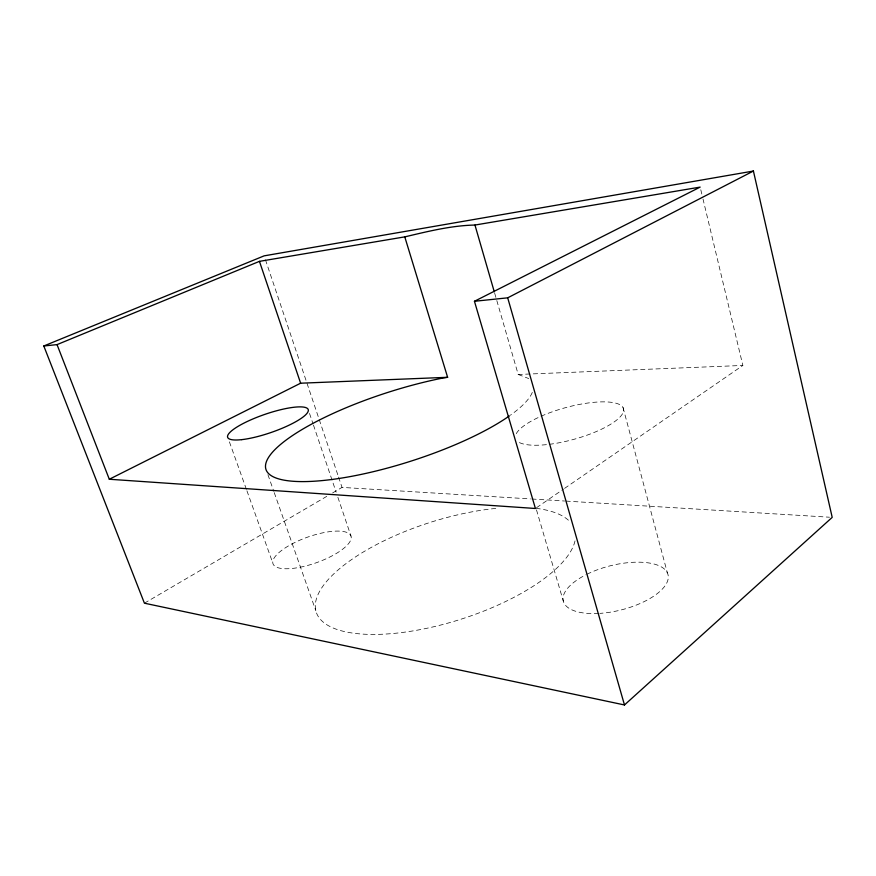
<?xml version="1.0" encoding="UTF-8"?>
<svg xmlns="http://www.w3.org/2000/svg" width="876" height="876" viewBox="0 0 876 876"><rect width="100%" height="100%" fill="white"/><g stroke="black" fill="none" stroke-linecap="round" stroke-linejoin="round"><path stroke-width="0.66" stroke-dasharray="4.38 3.29" d="M536.539 507.708L563.454 489.147M564.571 488.381L742.859 365.445L703.023 199.082M144.42 603.192L326.748 496.363M332.628 492.925L342.034 487.406L530.451 498.926M494.677 293.197L518.198 374.468L742.859 365.445M531.82 499.013L564.593 501.017M565.951 501.094L829.473 517.212M518.198 374.468L528.754 378.563M229.403 441.865L246.474 489.531M246.933 490.823L272.775 562.961M267.914 474.672L273.794 491.359M274.243 492.64L315.831 610.725M309.513 413.428L313.006 423.754M313.444 425.046L336.132 492.148M337.884 497.305L350.969 536.024A41.391 13.523 -19.6 0 1 296.34 567.911A41.391 13.523 -19.6 0 1 288.62 545.803A41.391 13.523 -19.6 0 1 350.969 536.024M265.439 259.734L338.125 475.767M338.552 477.059L342.034 487.406M536.484 509.887L563.301 601.078M623.033 407.57L667.403 572.959M700.789 189.764L702.705 197.746M574.995 540.941A135.66 50.797 -17.7 0 1 418.881 629.866A135.66 50.797 -17.7 0 1 321.645 588.004A135.66 50.797 -17.7 0 1 498.783 508.135M535.937 508.321A135.66 50.797 -17.7 0 1 569.017 520.782M586.931 574.262A53.994 22.721 -14.2 0 1 667.83 574.021A53.994 22.721 -14.2 0 1 599.874 613.375M598.637 613.452A53.994 22.721 -14.2 0 1 563.509 601.779A53.994 22.721 -14.2 0 1 585.836 574.82M532.301 392.393A140.16 36.245 -17.7 0 1 510.369 415.213M516.282 433.664A56.02 16.37 -15.4 0 1 583.274 403.726A56.02 16.37 -15.4 0 1 620.854 416.078A56.02 16.37 -15.4 0 1 548.869 444.373M546.438 444.647A56.02 16.37 -15.4 0 1 518.209 441.876"/><path stroke-width="1.31" d="M624.478 704.961L832.2 517.377L753.415 171.039L264.125 255.858L43.8 345.987L144.42 603.192L624.478 704.961L507.697 297.829L753.415 171.039M57.039 344.618L109.303 479.249L535.422 508.485L474.453 301.278L700.154 187.103L474.956 225.044C451.184 225.548 427.838 231.45 404.778 236.87L259.449 261.355L57.039 344.618L43.8 345.987M109.303 479.249L300.621 383.206L447.625 377.304L404.778 236.87M447.625 377.304L441.701 378.268A140.16 36.245 -17.7 0 0 276.958 447.636A140.16 36.245 -17.7 0 0 333.723 479.238A140.16 36.245 -17.7 0 0 509.361 415.936M474.453 301.278L507.697 297.829M259.449 261.355L300.621 383.206M474.956 225.044L494.305 291.894M241.721 439.642A42.595 9.57 -19 0 0 307.662 412.377A42.595 9.57 -19 0 0 254.445 418.312A42.595 9.57 -19 0 0 241.721 439.642"/></g></svg>
